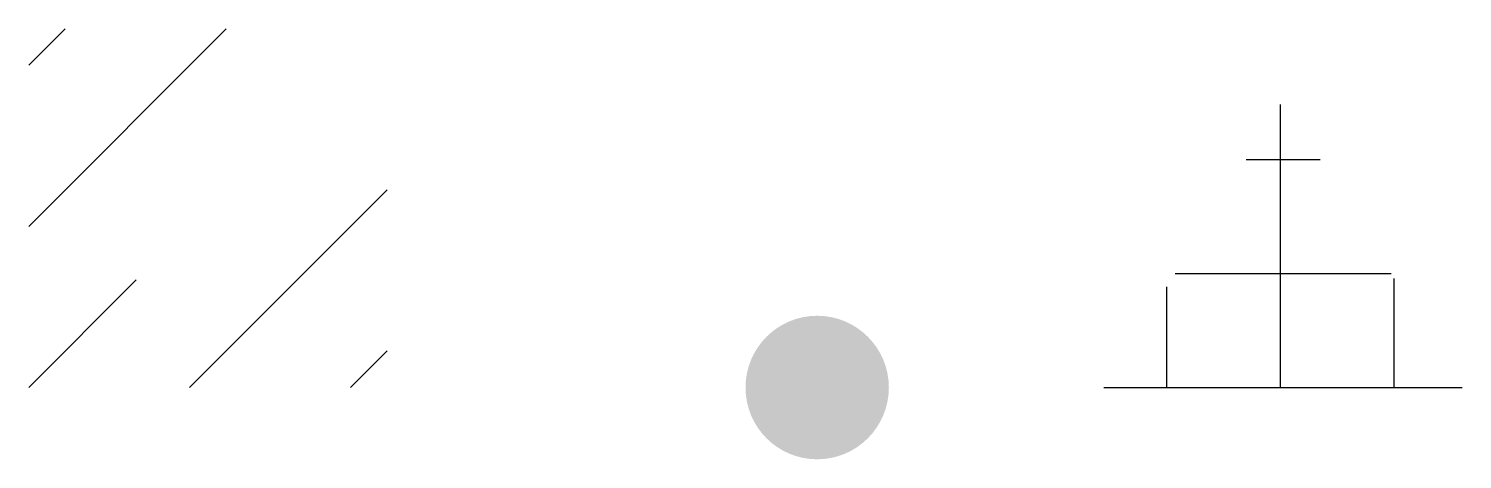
# Model space of a CAD drawing. Header units: metres. Extents: x 0 to 40, y -2 to 10.
import ezdxf

# ---------------------------------------------------------------- set-up
doc = ezdxf.new("R2010")
doc.units = ezdxf.units.M

msp = doc.modelspace()

# ---------------------------------------------------------------- hatches: boundary and pattern name
at = {"layer": 'TARAMA'}
h = msp.add_hatch(dxfattribs=at)
h.set_pattern_fill('ANSI31', color=256, style=0)
h.paths.add_polyline_path([(0, 0), (10, 0), (10, 10), (0, 10)])
edge = h.paths.add_edge_path(flags=0)
edge.add_line((3, 3), (7, 3))
edge.add_line((7, 3), (7, 7))
edge.add_arc((5, 7), 2, 180, 0, ccw=False)
edge.add_line((3, 7), (3, 3))
h = msp.add_hatch(dxfattribs=at)
h.set_pattern_fill('NET', color=256)
h.paths.add_polyline_path([(30, 0), (40, 0), (35, 8)])
msp.add_hatch(color=256, dxfattribs=at).paths.add_polyline_path([(20, 0, 1), (24, 0, 1)])

doc.saveas('drawing.dxf')
